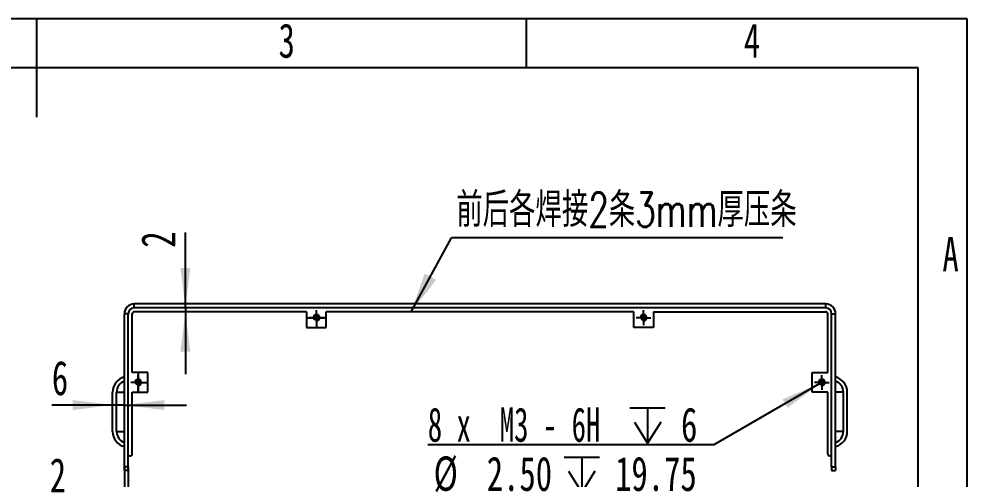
# Model space of a CAD drawing. Header units: millimetres. Extents: x 0 to 210, y 0 to 297.
# Drawn here: x 113.2 to 210, y 250.1 to 297 of the extents above; entities that cross this region are included whole.
import ezdxf

# ---------------------------------------------------------------- set-up
doc = ezdxf.new("R2010")
doc.units = ezdxf.units.MM
doc.linetypes.add('CENTERX2', pattern=[20.32, 12.7, -2.54, 2.54, -2.54])
doc.layers.add('图框', color=7, linetype='Continuous')
doc.layers.add('图纸格式', color=7, linetype='Continuous')
doc.styles.add('SLDTEXTSTYLE0', font='TXT', dxfattribs={"width": 0.7, "bigfont": 'bigfont'})
doc.styles.add('SLDTEXTSTYLE5', font='TXT', dxfattribs={"width": 0.7})
doc.styles.add('SLDTEXTSTYLE7', font='TXT', dxfattribs={"width": 0.616667})
doc.dimstyles.new('SLDDIMSTYLE1', dxfattribs={"dimtxt": 3.5, "dimasz": 4.08, "dimexe": 0, "dimexo": 0.0625, "dimgap": 0.875, "dimtad": 2, "dimlfac": 5, "dimrnd": 1e-09, "dimzin": 12, "dimdsep": 46, "dimtxsty": 'SLDTEXTSTYLE5', "dimsah": 1, "dimcen": 0.09, "dimadec": 0, "dimazin": 3, "dimtfac": 1, "dimtmove": 0, "dimatfit": 0, "dimfxl": 0, "dimfrac": 2, "dimtolj": 1, "dimtzin": 12, "dimarcsym": 0})
doc.dimstyles.new('SLDDIMSTYLE2', dxfattribs={"dimtxt": 0.18, "dimasz": 4.08, "dimexe": 0, "dimexo": 0.0625, "dimgap": 0, "dimtad": 0, "dimtih": 1, "dimtoh": 1, "dimdec": 0, "dimrnd": 1e-09, "dimzin": 0, "dimdsep": 46, "dimtxsty": 'Standard', "dimsah": 1, "dimcen": 0.09, "dimadec": 0, "dimazin": 0, "dimtfac": 4.08, "dimtdec": 0, "dimtofl": 0, "dimtmove": 0, "dimatfit": 3, "dimfxl": 0, "dimfrac": 2, "dimtolj": 1, "dimtzin": 0, "dimarcsym": 0})
doc.dimstyles.new('SLDDIMSTYLE3', dxfattribs={"dimtxt": 3.5, "dimasz": 4.08, "dimexe": 0, "dimexo": 0.0625, "dimgap": 0.875, "dimtad": 0, "dimtih": 1, "dimtoh": 1, "dimdec": 6, "dimlfac": 5, "dimrnd": 1e-09, "dimzin": 12, "dimdsep": 46, "dimtxsty": 'SLDTEXTSTYLE5', "dimblk1": 'NONE', "dimsah": 1, "dimcen": 0, "dimadec": 0, "dimazin": 3, "dimtfac": 1, "dimtmove": 0, "dimatfit": 3, "dimldrblk": 'NONE', "dimfxl": 0, "dimfrac": 2, "dimtolj": 1, "dimtzin": 12, "dimarcsym": 0})

# ---------------------------------------------------------------- blocks, each defined once
blk = doc.blocks.new('_D_7')
at = {"layer": '图纸格式'}
for p, q in [((123.975, 251.319), (123.975, 245.686)), ((124.375, 251.319), (124.375, 245.686)), ((123.975, 247.686), (116.35, 247.686)), ((123.975, 247.686), (124.375, 247.686)), ((124.375, 247.686), (130.725, 247.686))]:
    blk.add_line(p, q, dxfattribs=at)
for points in [[(123.975, 247.686), (119.895, 248.194), (119.895, 247.178)], [(124.375, 247.686), (128.455, 247.178), (128.455, 248.194)]]:
    blk.add_solid(points, dxfattribs=at)
at = {"layer": '图纸格式', "insert": (116.35, 252.198), "char_height": 3.5, "attachment_point": 1, "style": 'SLDTEXTSTYLE5'}
blk.add_mtext('2', dxfattribs=at)
blk = doc.blocks.new('_D_8')
at = {"layer": '图纸格式'}
for p, q in [((122.775, 257.617), (116.569, 257.617)), ((123.975, 257.617), (122.775, 257.617)), ((123.975, 257.617), (130.325, 257.617))]:
    blk.add_line(p, q, dxfattribs=at)
for points in [[(122.775, 257.617), (118.695, 258.125), (118.695, 257.109)], [(123.975, 257.617), (128.055, 257.109), (128.055, 258.125)]]:
    blk.add_solid(points, dxfattribs=at)
at = {"layer": '图纸格式', "insert": (116.569, 262.129), "char_height": 3.5, "attachment_point": 1, "style": 'SLDTEXTSTYLE5'}
blk.add_mtext('6', dxfattribs=at)
blk = doc.blocks.new('_D_9')
at = {"layer": '图纸格式'}
for p, q in [((130.198, 267.529), (130.198, 275.202)), ((130.198, 267.529), (130.198, 267.129)), ((130.198, 267.129), (130.198, 260.779))]:
    blk.add_line(p, q, dxfattribs=at)
for points in [[(130.198, 267.529), (130.706, 271.609), (129.69, 271.609)], [(130.198, 267.129), (129.69, 263.049), (130.706, 263.049)]]:
    blk.add_solid(points, dxfattribs=at)
at = {"layer": '图纸格式', "insert": (125.686, 273.666), "char_height": 3.5, "attachment_point": 1, "rotation": 90, "style": 'SLDTEXTSTYLE5'}
blk.add_mtext('2', dxfattribs=at)
blk = doc.blocks.new('SW_SYMBOL_HOLE_DEPTH')
at = {"layer": '图纸格式', "color": 0}
for p, q in [((0, 875), (800, 875)), ((400, 875), (400, 75)), ((100, 555), (400, 75)), ((700, 555), (400, 75))]:
    blk.add_line(p, q, dxfattribs=at)
blk = doc.blocks.new('_D_10')
at = {"layer": '图纸格式'}
for p, q in [((194.959, 259.804), (184.137, 253.547)), ((195.392, 260.054), (194.959, 259.804)), ((184.137, 253.547), (154.949, 253.547))]:
    blk.add_line(p, q, dxfattribs=at)
blk.add_solid([(194.959, 259.804), (191.173, 258.201), (191.681, 257.322)], dxfattribs=at)
at = {"layer": '图纸格式', "xscale": 0.004511737089201878, "yscale": 0.004511737089201878, "zscale": 0.004511737089201878}
for p in [(175.589, 253.381), (168.86, 248.367)]:
    blk.add_blockref('SW_SYMBOL_HOLE_DEPTH', p, dxfattribs=at)
at = {"layer": '图纸格式', "char_height": 3.5, "attachment_point": 1}
for s, insert, style in [('8 x  M3 - 6H', (154.949, 257.373), 'SLDTEXTSTYLE7'), ('6', (180.8, 257.373), 'SLDTEXTSTYLE5'), ('%%c', (155.543, 252.373), 'SLDTEXTSTYLE5'), ('2.50', (160.97, 252.358), 'SLDTEXTSTYLE5'), ('19.75', (174.071, 252.358), 'SLDTEXTSTYLE5')]:
    blk.add_mtext(s, dxfattribs=dict(at, insert=insert, style=style))
blk = doc.blocks.new('_None')
blk = doc.blocks.new('SW_NOTE_0_4')
at = {"layer": '图纸格式', "color": 0}
blk.add_line((33.826, 0), (0, 0), dxfattribs=at)
at = {"layer": '图纸格式', "color": 0, "insert": (0.469, 4.601), "char_height": 3.5, "attachment_point": 1, "style": 'SLDTEXTSTYLE0'}
blk.add_mtext('前后各焊接2条3mm厚压条', dxfattribs=at)
blk = doc.blocks.new('SW_CENTERMARKSYMBOL_0')
at = {"layer": '图纸格式', "color": 0}
for p, q in [((-0.5, 0), (-0.75, 0)), ((0, 0), (-0.5, 0)), ((0, 0.5), (0, 0.75)), ((0, 0), (0, 0.5)), ((0, 0), (0, -0.5)), ((0, 0), (0.5, 0)), ((0.5, 0), (0.75, 0)), ((0, -0.5), (0, -0.75))]:
    blk.add_line(p, q, dxfattribs=at)
blk = doc.blocks.new('SW_CENTERMARKSYMBOL_1')
at = {"layer": '图纸格式', "color": 0}
for p, q in [((-0.5, 0), (-0.75, 0)), ((0, 0), (-0.5, 0)), ((0, 0.5), (0, 0.75)), ((0, 0), (0, 0.5)), ((0, 0), (0, -0.5)), ((0, 0), (0.5, 0)), ((0.5, 0), (0.75, 0)), ((0, -0.5), (0, -0.75))]:
    blk.add_line(p, q, dxfattribs=at)
blk = doc.blocks.new('SW_CENTERMARKSYMBOL_2')
at = {"layer": '图纸格式', "color": 0}
for p, q in [((-0.5, 0), (-0.75, 0)), ((0, 0), (-0.5, 0)), ((0, 0.5), (0, 0.75)), ((0, 0), (0, 0.5)), ((0, 0), (0, -0.5)), ((0, 0), (0.5, 0)), ((0.5, 0), (0.75, 0)), ((0, -0.5), (0, -0.75))]:
    blk.add_line(p, q, dxfattribs=at)
blk = doc.blocks.new('SW_CENTERMARKSYMBOL_3')
at = {"layer": '图纸格式', "color": 0}
for p, q in [((-0.5, 0), (-0.75, 0)), ((0, 0), (-0.5, 0)), ((0, 0.5), (0, 0.75)), ((0, 0), (0, 0.5)), ((0, 0), (0, -0.5)), ((0, 0), (0.5, 0)), ((0.5, 0), (0.75, 0)), ((0, -0.5), (0, -0.75))]:
    blk.add_line(p, q, dxfattribs=at)

msp = doc.modelspace()

# ---------------------------------------------------------------- linework, layer by layer
at = {"color": 7, "linetype": 'Continuous', "lineweight": 25}
for p, q in [((124.97494397, 267.52896868), (124.97494397, 267.92896868)), ((195.57536459, 267.92896868), (124.97494397, 267.92896868)), ((195.57536459, 267.52896868), (124.97494397, 267.52896868)), ((180.45765618, 267.92896868), (180.45765618, 267.94146868)), ((195.57536459, 267.52896868), (195.57536459, 267.92896868)), ((123.97494397, 251.3189718), (123.97494397, 266.92896868)), ((124.37494397, 266.92896868), (123.97494397, 266.92896868)), ((124.37494397, 251.3189718), (124.37494397, 266.92896868)), ((124.77494397, 260.92896868), (124.77494397, 266.92896868)), ((142.57515428, 267.12896868), (124.97494397, 267.12896868)), ((142.57515428, 267.12896868), (142.57515428, 265.52896868)), ((175.97515428, 267.12896868), (144.57515428, 267.12896868)), ((144.57515428, 265.52896868), (144.57515428, 267.12896868)), ((175.97515428, 265.52896868), (175.97515428, 267.12896868)), ((177.97515428, 267.12896868), (177.97515428, 265.52896868)), ((177.97515428, 267.12896868), (195.57536459, 267.12896868)), ((195.77536459, 260.92896868), (195.77536459, 266.92896868)), ((196.17536459, 266.92896868), (196.57536459, 266.92896868)), ((196.17536459, 251.3189718), (196.17536459, 266.92896868)), ((196.57536459, 251.3189718), (196.57536459, 266.92896868)), ((142.57515428, 265.52896868), (144.57515428, 265.52896868)), ((177.97515428, 265.52896868), (175.97515428, 265.52896868)), ((126.37494397, 260.92896868), (124.77494397, 260.92896868)), ((126.37494397, 258.92896868), (126.37494397, 260.92896868)), ((194.17536459, 258.92896868), (194.17536459, 260.92896868)), ((194.17536459, 260.92896868), (195.77536459, 260.92896868)), ((122.77494397, 254.92896868), (122.77494397, 258.92896868)), ((123.17494397, 258.92896868), (123.97494397, 258.92896868)), ((123.17494397, 254.92896868), (123.17494397, 258.92896868)), ((124.77494397, 258.92896868), (126.37494397, 258.92896868)), ((124.77494397, 252.62896868), (124.77494397, 258.92896868)), ((195.77536459, 258.92896868), (194.17536459, 258.92896868)), ((195.77536459, 252.62896868), (195.77536459, 258.92896868)), ((197.37536459, 258.92896868), (196.57536459, 258.92896868)), ((197.37536459, 254.92896868), (197.37536459, 258.92896868)), ((197.77536459, 254.92896868), (197.77536459, 258.92896868)), ((123.17494397, 254.92896868), (123.97494397, 254.92896868)), ((197.37536459, 254.92896868), (196.57536459, 254.92896868)), ((124.37494397, 252.42896868), (124.57494397, 252.42896868)), ((196.17536459, 252.42896868), (195.97536459, 252.42896868)), ((124.37494397, 251.3189718), (123.97494397, 251.3189718)), ((123.97494397, 250.92896868), (123.97494397, 251.3189718)), ((124.37494397, 250.92896868), (123.97494397, 250.92896868)), ((124.37494397, 250.92896868), (124.37494397, 251.3189718)), ((196.17536459, 251.3189718), (196.57536459, 251.3189718)), ((196.17536459, 251.3189718), (196.17536459, 250.92896868)), ((196.17536459, 250.92896868), (196.57536459, 250.92896868)), ((196.57536459, 251.3189718), (196.57536459, 250.92896868))]:
    msp.add_line(p, q, dxfattribs=at)
at = {"color": 7, "linetype": 'CENTERX2'}
for p, q in [((142.57515428, 266.52896868), (144.57515428, 266.52896868)), ((144.57515428, 266.52896868), (143.57515428, 266.52896868)), ((143.57515428, 266.52896868), (143.57515428, 265.52896868)), ((125.37494397, 260.92896868), (125.37494397, 258.92896868)), ((125.37494397, 258.92896868), (125.37494397, 259.92896868)), ((125.37494397, 259.92896868), (126.37494397, 259.92896868))]:
    msp.add_line(p, q, dxfattribs=at)
at = {"color": 7, "linetype": 'Continuous', "lineweight": 25}
for centre in [(143.57515428, 266.52896868), (176.97515428, 266.52896868), (125.37494397, 259.92896868), (195.17536459, 259.92896868)]:
    msp.add_circle(centre, 0.25, dxfattribs=at)
for centre, radius, start, end in [((124.97494397, 266.92896868), 1, 90, 180), ((124.97494397, 266.92896868), 0.6, 90, 180), ((195.57536459, 266.92896868), 1, 0, 90), ((195.57536459, 266.92896868), 0.6, 0, 90), ((124.97494397, 266.92896868), 0.2, 90, 180), ((195.57536459, 266.92896868), 0.2, 0, 90), ((124.37494397, 258.92896868), 1.6, 104.4775121859, 180), ((196.17536459, 258.92896868), 1.6, 0, 75.5224878141), ((124.37494397, 258.92896868), 1.2, 109.4712206345, 180), ((196.17536459, 258.92896868), 1.2, 0, 70.5287793655), ((124.37494397, 254.92896868), 1.6, 180, 255.5224878141), ((124.37494397, 254.92896868), 1.2, 180, 250.5287793655), ((196.17536459, 254.92896868), 1.6, 284.4775121859, 0), ((196.17536459, 254.92896868), 1.2, 289.4712206345, 0), ((124.57494397, 252.62896868), 0.2, 270, 0), ((195.97536459, 252.62896868), 0.2, 180, 270)]:
    msp.add_arc(centre, radius, start, end, dxfattribs=at)
at = {"color": 7, "linetype": 'Continuous', "lineweight": 18}
for centre in [(143.57515428, 266.52896868), (143.57515428, 266.52896868), (176.97515428, 266.52896868), (176.97515428, 266.52896868), (125.37494397, 259.92896868), (125.37494397, 259.92896868), (195.17536459, 259.92896868), (195.17536459, 259.92896868)]:
    msp.add_arc(centre, 0.35, 255, 195, dxfattribs=at)
at = {"layer": '图框'}
for p, q in [((210, 297), (0, 297)), ((165, 297), (165, 292)), ((210, 0), (210, 297))]:
    msp.add_line(p, q, dxfattribs=at)
at = {"layer": '图框', "lineweight": 25}
for p, q in [((115, 297), (115, 287)), ((205, 292), (25, 292)), ((205, 4.97293926), (205, 292))]:
    msp.add_line(p, q, dxfattribs=at)

# ---------------------------------------------------------------- block references
at = {"layer": '图纸格式'}
for name, p in [('SW_NOTE_0_4', (157.38530466, 274.6893669)), ('SW_CENTERMARKSYMBOL_0', (143.57515428, 266.52896868)), ('SW_CENTERMARKSYMBOL_2', (176.97515428, 266.52896868)), ('SW_CENTERMARKSYMBOL_1', (125.37494397, 259.92896868)), ('SW_CENTERMARKSYMBOL_3', (195.17536459, 259.92896868))]:
    msp.add_blockref(name, p, dxfattribs=at)

# ---------------------------------------------------------------- texts
at = {"color": 7, "linetype": 'Continuous', "lineweight": 0, "char_height": 3.5, "attachment_point": 2, "style": 'SLDTEXTSTYLE5'}
for s, insert in [('3', (140.54444444, 296.54775852)), ('4', (188.04444444, 296.54775852))]:
    msp.add_mtext(s, dxfattribs=dict(at, insert=insert))
at = {"layer": '图框', "insert": (208.32031252, 274.77069777), "char_height": 3.5, "attachment_point": 2, "style": 'SLDTEXTSTYLE5'}
msp.add_mtext('A', dxfattribs=at)

# ---------------------------------------------------------------- dimensions: what is measured, and where the dimension line sits
at = {"layer": '图纸格式'}
dim = msp.add_linear_dim(base=(130.19815652, 267.12896868), p1=(124.97494397, 267.52896868), p2=(124.97494397, 267.12896868), angle=90, dimstyle='SLDDIMSTYLE1', dxfattribs=at)
dim.commit()
dim.dimension.update_dxf_attribs({"geometry": '_D_9', "text_midpoint": (130.19815652, 274.43387687), "dimtype": 160})
for base, p2, picture, middle in [((122.77494397, 257.61680876), (122.77494397, 258.92896868), '_D_8', (117.33468033, 257.61680876)), ((124.37494397, 247.68629449), (124.37494397, 251.3189718), '_D_7', (117.11806134, 247.68629449))]:
    dim = msp.add_linear_dim(base=base, p1=(123.97494397, 251.3189718), p2=p2, dimstyle='SLDDIMSTYLE1', dxfattribs=at)
    dim.commit()
    dim.dimension.update_dxf_attribs({"geometry": picture, "text_midpoint": middle, "dimtype": 160})
dim = msp.add_diameter_dim_2p(p1=(195.39179145, 260.05410625), p2=(194.95893772, 259.8038311), text='8 x  M3 - 6H {\\fGDT;x} 6\\P%%c 2.50 {\\fGDT;x} 19.75\\P', dimstyle='SLDDIMSTYLE3', override={"dimpost": '<>'}, dxfattribs=at)
dim.commit()
dim.dimension.update_dxf_attribs({"geometry": '_D_10', "text_midpoint": (168.74919089, 252.86085695), "dimtype": 163})

# ---------------------------------------------------------------- leaders
msp.add_leader([(153.25798393, 267.12896868), (157.38530466, 274.6893669)], dimstyle='SLDDIMSTYLE2', dxfattribs=at)

doc.saveas('drawing.dxf')
